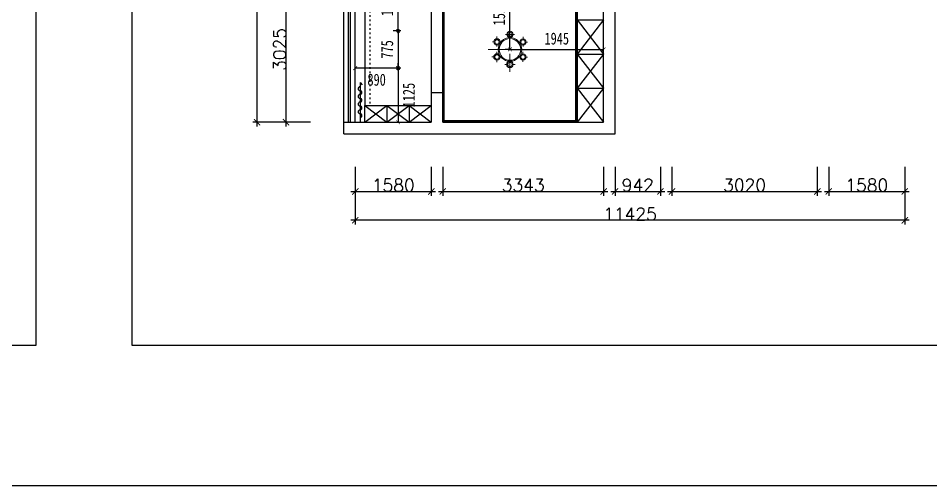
# Model space of a CAD drawing. Header units: millimetres. Extents: x -2231407 to 1513712, y -2704583 to 257.
# Drawn here: x 719949 to 738920, y -1362077 to -1352357 of the extents above; entities that cross this region are included whole.
import ezdxf

# ---------------------------------------------------------------- set-up
doc = ezdxf.new("R2010")
doc.units = ezdxf.units.MM
doc.linetypes.add('ACAD_ISO03W100', pattern=[30, 12, -18])
doc.layers.add('IBS-Refe', color=50, linetype='Continuous')
doc.layers.add('填充总', color=251, linetype='Continuous', lineweight=5)
doc.layers.add('家具外线总', color=9, linetype='Continuous', lineweight=18)
doc.styles.get("Standard").update_dxf_attribs({"font": 'txt', "bigfont": 'gbcbig.shx'})
doc.styles.add('说明文字', font='', dxfattribs={"width": 0.75})
doc.styles.get('说明文字').set_extended_font_data('SimSun')
doc.dimstyles.new('1--100', dxfattribs={"dimscale": 100, "dimtxt": 2.5, "dimasz": 0.8, "dimexe": 1, "dimexo": 0.1, "dimgap": 1, "dimtad": 3, "dimdec": 4, "dimrnd": 5, "dimzin": 0, "dimdsep": 46, "dimtxsty": '说明文字', "dimblk": 'ARCHTICK', "dimcen": 0.13, "dimazin": 0, "dimtfac": 1, "dimtdec": 4, "dimtix": 1, "dimtmove": 2, "dimatfit": 3, "dimldrblk": '0定义箭头', "dimfxl": 5, "dimfxlon": 1, "dimtvp": 1, "dimtolj": 1, "dimtzin": 0, "dimarcsym": 0})
doc.dimstyles.new('ISO-25$0', dxfattribs={"dimscale": 0, "dimtxt": 60, "dimasz": 30, "dimexe": 15, "dimexo": 15, "dimtad": 1, "dimdec": 4, "dimlunit": 6, "dimtxsty": 'Standard', "dimblk": 'ARCHTICK', "dimblk1": 'ARCHTICK', "dimblk2": 'ARCHTICK', "dimsah": 1, "dimcen": 3, "dimdle": 3, "dimse2": 1, "dimsd2": 1, "dimadec": 0, "dimazin": 0, "dimtfac": 1, "dimtdec": 4, "dimtmove": 0, "dimatfit": 3, "dimldrblk": 'DOT', "dimfxl": 1, "dimtolj": 1, "dimtzin": 0, "dimarcsym": 0})

# ---------------------------------------------------------------- blocks, each defined once
blk = doc.blocks.new('_ArchTick')
at = {"color": 0, "linetype": 'ByBlock', "const_width": 0.15}
blk.add_lwpolyline([(-0.5, -0.5), (0.5, 0.5)], dxfattribs=at)
blk = doc.blocks.new('*D471')
at = {"color": 250, "lineweight": -2}
for p, q in [((726955, -1355448), (726955, -1356048)), ((728535, -1355448), (728535, -1356048)), ((726865, -1355958), (728625, -1355958))]:
    blk.add_line(p, q, dxfattribs=at)
at = {"layer": 'Defpoints', "color": 0}
for p in [(726955, -1355358), (728535, -1355358), (728535, -1355958)]:
    blk.add_point(p, dxfattribs=at)
at = {"color": 250, "lineweight": -2, "xscale": 130, "yscale": 130, "zscale": 130, "rotation": 180}
blk.add_blockref('_ArchTick', (726955, -1355958), dxfattribs=at)
at = {"color": 250, "lineweight": -2, "xscale": 130, "yscale": 130, "zscale": 130}
blk.add_blockref('_ArchTick', (728535, -1355958), dxfattribs=at)
at = {"color": 0, "insert": (727745, -1355827), "char_height": 260, "attachment_point": 5}
blk.add_mtext('1580', dxfattribs=at)
blk = doc.blocks.new('*D472')
at = {"color": 250, "lineweight": -2}
for p, q in [((728775, -1355448), (728775, -1356048)), ((732118, -1355448), (732118, -1356048)), ((728685, -1355958), (732208, -1355958))]:
    blk.add_line(p, q, dxfattribs=at)
at = {"layer": 'Defpoints', "color": 0}
for p in [(728775, -1355358), (732118, -1355358), (732118, -1355958)]:
    blk.add_point(p, dxfattribs=at)
at = {"color": 250, "lineweight": -2, "xscale": 130, "yscale": 130, "zscale": 130, "rotation": 180}
blk.add_blockref('_ArchTick', (728775, -1355958), dxfattribs=at)
at = {"color": 250, "lineweight": -2, "xscale": 130, "yscale": 130, "zscale": 130}
blk.add_blockref('_ArchTick', (732118, -1355958), dxfattribs=at)
at = {"color": 0, "insert": (730447, -1355827), "char_height": 260, "attachment_point": 5}
blk.add_mtext('3343', dxfattribs=at)
blk = doc.blocks.new('*D473')
at = {"color": 250, "lineweight": -2}
for p, q in [((732358, -1355448), (732358, -1356048)), ((733300, -1355448), (733300, -1356048)), ((732268, -1355958), (733390, -1355958))]:
    blk.add_line(p, q, dxfattribs=at)
at = {"layer": 'Defpoints', "color": 0}
for p in [(732358, -1355358), (733300, -1355358), (733300, -1355958)]:
    blk.add_point(p, dxfattribs=at)
at = {"color": 250, "lineweight": -2, "xscale": 130, "yscale": 130, "zscale": 130, "rotation": 180}
blk.add_blockref('_ArchTick', (732358, -1355958), dxfattribs=at)
at = {"color": 250, "lineweight": -2, "xscale": 130, "yscale": 130, "zscale": 130}
blk.add_blockref('_ArchTick', (733300, -1355958), dxfattribs=at)
at = {"color": 0, "insert": (732829, -1355827), "char_height": 260, "attachment_point": 5}
blk.add_mtext('942', dxfattribs=at)
blk = doc.blocks.new('*D474')
at = {"color": 250, "lineweight": -2}
for p, q in [((733540, -1355448), (733540, -1356048)), ((736560, -1355448), (736560, -1356048)), ((733450, -1355958), (736650, -1355958))]:
    blk.add_line(p, q, dxfattribs=at)
at = {"layer": 'Defpoints', "color": 0}
for p in [(733540, -1355358), (736560, -1355358), (736560, -1355958)]:
    blk.add_point(p, dxfattribs=at)
at = {"color": 250, "lineweight": -2, "xscale": 130, "yscale": 130, "zscale": 130, "rotation": 180}
blk.add_blockref('_ArchTick', (733540, -1355958), dxfattribs=at)
at = {"color": 250, "lineweight": -2, "xscale": 130, "yscale": 130, "zscale": 130}
blk.add_blockref('_ArchTick', (736560, -1355958), dxfattribs=at)
at = {"color": 0, "insert": (735050, -1355827), "char_height": 260, "attachment_point": 5}
blk.add_mtext('3020', dxfattribs=at)
blk = doc.blocks.new('*D475')
at = {"color": 250, "lineweight": -2}
for p, q in [((736800, -1355448), (736800, -1356048)), ((738380, -1355448), (738380, -1356048)), ((736710, -1355958), (738470, -1355958))]:
    blk.add_line(p, q, dxfattribs=at)
at = {"layer": 'Defpoints', "color": 0}
for p in [(736800, -1355358), (738380, -1355358), (738380, -1355958)]:
    blk.add_point(p, dxfattribs=at)
at = {"color": 250, "lineweight": -2, "xscale": 130, "yscale": 130, "zscale": 130, "rotation": 180}
blk.add_blockref('_ArchTick', (736800, -1355958), dxfattribs=at)
at = {"color": 250, "lineweight": -2, "xscale": 130, "yscale": 130, "zscale": 130}
blk.add_blockref('_ArchTick', (738380, -1355958), dxfattribs=at)
at = {"color": 0, "insert": (737590, -1355827), "char_height": 260, "attachment_point": 5}
blk.add_mtext('1580', dxfattribs=at)
blk = doc.blocks.new('*D476')
at = {"color": 250, "lineweight": -2}
for p, q in [((726955, -1356048), (726955, -1356648)), ((738380, -1356048), (738380, -1356648)), ((738470, -1356558), (726865, -1356558))]:
    blk.add_line(p, q, dxfattribs=at)
at = {"layer": 'Defpoints', "color": 0}
for p in [(726955, -1355958), (738380, -1355958), (726955, -1356558)]:
    blk.add_point(p, dxfattribs=at)
at = {"color": 250, "lineweight": -2, "xscale": 130, "yscale": 130, "zscale": 130, "rotation": 180}
blk.add_blockref('_ArchTick', (726955, -1356558), dxfattribs=at)
at = {"color": 250, "lineweight": -2, "xscale": 130, "yscale": 130, "zscale": 130}
blk.add_blockref('_ArchTick', (738380, -1356558), dxfattribs=at)
at = {"color": 0, "insert": (732668, -1356427), "char_height": 260, "attachment_point": 5}
blk.add_mtext('11425', dxfattribs=at)
blk = doc.blocks.new('*D480')
at = {"color": 250, "lineweight": -2}
for p, q in [((726025, -1351493), (725425, -1351493)), ((725515, -1351403), (725515, -1354608)), ((726025, -1354518), (725425, -1354518))]:
    blk.add_line(p, q, dxfattribs=at)
at = {"layer": 'Defpoints', "color": 0}
for p in [(726115, -1351493), (725515, -1354518), (726115, -1354518)]:
    blk.add_point(p, dxfattribs=at)
at = {"color": 250, "lineweight": -2, "xscale": 130, "yscale": 130, "zscale": 130}
for p, rotation in [((725515, -1351493), 90), ((725515, -1354518), 270)]:
    blk.add_blockref('_ArchTick', p, dxfattribs=dict(at, rotation=rotation))
at = {"color": 0, "insert": (725385, -1353005), "char_height": 260, "attachment_point": 5, "rotation": 90}
blk.add_mtext('3025', dxfattribs=at)
blk = doc.blocks.new('*D481')
at = {"color": 250, "lineweight": -2}
for p, q in [((725425, -1342376), (724825, -1342376)), ((724915, -1354608), (724915, -1342286)), ((725425, -1354518), (724825, -1354518))]:
    blk.add_line(p, q, dxfattribs=at)
at = {"layer": 'Defpoints', "color": 0}
for p in [(724915, -1342376), (725515, -1342376), (725515, -1354518)]:
    blk.add_point(p, dxfattribs=at)
at = {"color": 250, "lineweight": -2, "xscale": 130, "yscale": 130, "zscale": 130}
for p, rotation in [((724915, -1342376), 90), ((724915, -1354518), 270)]:
    blk.add_blockref('_ArchTick', p, dxfattribs=dict(at, rotation=rotation))
at = {"color": 0, "insert": (724785, -1348447), "char_height": 260, "attachment_point": 5, "rotation": 90}
blk.add_mtext('12142', dxfattribs=at)
blk = doc.blocks.new('吸顶灯')
at = {"color": 54}
for p, q in [((-2231433, 4041040), (-2231557, 4041040)), ((-2231407, 4041173), (-2231407, 4041066)), ((-2231407, 4041013), (-2231407, 4040914)), ((-2231245, 4041040), (-2231380, 4041040))]:
    blk.add_line(p, q, dxfattribs=at)
for radius in [82.1, 57.5]:
    blk.add_circle((-2231407, 4041040), radius, dxfattribs=at)
blk = doc.blocks.new('A$C147C2E2F')
at = {"layer": '填充总'}
for p, q in [((460, 791), (366, 791)), ((460, 570), (460, 944)), ((460, 791), (553, 791)), ((139, 635), (90, 635)), ((185, 680), (185, 747)), ((185, 590), (185, 536)), ((230, 635), (284, 635)), ((691, 632), (638, 632)), ((737, 677), (737, 743)), ((737, 587), (737, 536)), ((782, 632), (832, 632)), ((373, 474), (0, 474)), ((183, 361), (183, 427)), ((543, 474), (874, 474)), ((735, 358), (735, 424)), ((138, 316), (73, 316)), ((183, 271), (183, 203)), ((228, 316), (284, 316)), ((460, 380), (460, 0)), ((690, 313), (641, 313)), ((735, 268), (735, 210)), ((780, 313), (835, 313)), ((413, 155), (352, 155)), ((503, 155), (567, 155))]:
    blk.add_line(p, q, dxfattribs=at)
for centre, radius in [((461, 793), 45.3), ((185, 635), 45.3), ((460, 474), 229), ((737, 632), 45.3), ((183, 316), 45.3), ((458, 155), 45.3), ((735, 313), 45.3)]:
    blk.add_circle(centre, radius, dxfattribs=at)
at = {"layer": '家具外线总'}
for centre, radius in [((461, 793), 66.9), ((185, 635), 66.9), ((460, 474), 251), ((737, 632), 66.9), ((183, 316), 66.9), ((458, 155), 66.9), ((735, 313), 66.9)]:
    blk.add_circle(centre, radius, dxfattribs=at)
blk = doc.blocks.new('*D493')
at = {"color": 1, "lineweight": -2, "ltscale": 3}
for p, q in [((730172, -1353005), (730172, -1352905)), ((730172, -1353005), (732118, -1353005)), ((732118, -1353005), (732118, -1352905))]:
    blk.add_line(p, q, dxfattribs=at)
at = {"layer": 'Defpoints', "color": 0, "ltscale": 3}
for p in [(730172, -1353005), (732118, -1353005), (732118, -1353005)]:
    blk.add_point(p, dxfattribs=at)
at = {"color": 1, "lineweight": -2, "ltscale": 3, "xscale": 80, "yscale": 80, "zscale": 80, "rotation": 180}
blk.add_blockref('_ArchTick', (730172, -1353005), dxfattribs=at)
at = {"color": 1, "lineweight": -2, "ltscale": 3, "xscale": 80, "yscale": 80, "zscale": 80}
blk.add_blockref('_ArchTick', (732118, -1353005), dxfattribs=at)
at = {"color": 2, "ltscale": 3, "insert": (731145, -1352780), "char_height": 250, "attachment_point": 5, "style": '说明文字'}
blk.add_mtext('\\A1;1945', dxfattribs=at)
blk = doc.blocks.new('0定义箭头')
at = {"layer": 'IBS-Refe', "color": 3}
for p, q in [((-0.37, 0), (-2.13, 0)), ((-1.44, 1.15), (-1.09, 1.44)), ((-1.44, 1.15), (-0.37, 0)), ((-1.44, -1.15), (-0.37, 0)), ((-1.09, 1.44), (0, 0)), ((-1.09, -1.44), (0, 0)), ((-1.44, -1.15), (-1.09, -1.44))]:
    blk.add_line(p, q, dxfattribs=at)
for points in [[(-1.44, 1.15), (-1.09, 1.44), (-0.37, 0), (0, 0)], [(-1.44, -1.15), (-1.09, -1.44), (-0.37, 0), (0, 0)]]:
    blk.add_solid(points, dxfattribs=at)
blk = doc.blocks.new('*D494')
at = {"color": 1, "lineweight": -2, "ltscale": 3}
for p, q in [((730172, -1351493), (730072, -1351493)), ((730172, -1353005), (730172, -1351493)), ((730172, -1353005), (730072, -1353005))]:
    blk.add_line(p, q, dxfattribs=at)
at = {"layer": 'Defpoints', "color": 0, "ltscale": 3}
for p in [(730172, -1351493), (730172, -1351493), (730172, -1353005)]:
    blk.add_point(p, dxfattribs=at)
at = {"color": 1, "lineweight": -2, "ltscale": 3, "xscale": 80, "yscale": 80, "zscale": 80}
for p, rotation in [((730172, -1351493), 90), ((730172, -1353005), 270)]:
    blk.add_blockref('_ArchTick', p, dxfattribs=dict(at, rotation=rotation))
at = {"color": 2, "ltscale": 3, "insert": (729947, -1352249), "char_height": 250, "attachment_point": 5, "rotation": 90, "style": '说明文字'}
blk.add_mtext('\\A1;1515', dxfattribs=at)
blk = doc.blocks.new('*D495')
at = {"color": 1, "lineweight": -2, "ltscale": 3}
for p, q in [((727845, -1352618), (727745, -1352618)), ((727845, -1352618), (727845, -1353393)), ((727845, -1353393), (727745, -1353393))]:
    blk.add_line(p, q, dxfattribs=at)
at = {"layer": 'Defpoints', "color": 0, "ltscale": 3}
for p in [(727845, -1352618), (727845, -1353393), (727845, -1353393)]:
    blk.add_point(p, dxfattribs=at)
at = {"color": 1, "lineweight": -2, "ltscale": 3, "xscale": 80, "yscale": 80, "zscale": 80}
for p, rotation in [((727845, -1352618), 90), ((727845, -1353393), 270)]:
    blk.add_blockref('_ArchTick', p, dxfattribs=dict(at, rotation=rotation))
at = {"color": 2, "ltscale": 3, "insert": (727620, -1353005), "char_height": 250, "attachment_point": 5, "rotation": 90, "style": '说明文字'}
blk.add_mtext('\\A1;775', dxfattribs=at)
blk = doc.blocks.new('*D496')
at = {"color": 1, "lineweight": -2, "ltscale": 3}
for p, q in [((727845, -1353393), (727745, -1353393)), ((727845, -1353393), (727845, -1354518)), ((727845, -1354518), (727945, -1354518))]:
    blk.add_line(p, q, dxfattribs=at)
at = {"layer": 'Defpoints', "color": 0, "ltscale": 3}
for p in [(727845, -1353393), (727845, -1354518), (727845, -1354518)]:
    blk.add_point(p, dxfattribs=at)
at = {"color": 1, "lineweight": -2, "ltscale": 3, "xscale": 80, "yscale": 80, "zscale": 80}
for p, rotation in [((727845, -1353393), 90), ((727845, -1354518), 270)]:
    blk.add_blockref('_ArchTick', p, dxfattribs=dict(at, rotation=rotation))
at = {"color": 2, "ltscale": 3, "insert": (728070, -1353955), "char_height": 250, "attachment_point": 5, "rotation": 90, "style": '说明文字'}
blk.add_mtext('\\A1;1125', dxfattribs=at)
blk = doc.blocks.new('*D497')
at = {"color": 1, "lineweight": -2, "ltscale": 3}
for p, q in [((727845, -1351493), (727745, -1351493)), ((727845, -1352618), (727845, -1351493)), ((727845, -1352618), (727745, -1352618))]:
    blk.add_line(p, q, dxfattribs=at)
at = {"layer": 'Defpoints', "color": 0, "ltscale": 3}
for p in [(727845, -1351493), (727845, -1351493), (727845, -1352618)]:
    blk.add_point(p, dxfattribs=at)
at = {"color": 1, "lineweight": -2, "ltscale": 3, "xscale": 80, "yscale": 80, "zscale": 80}
for p, rotation in [((727845, -1351493), 90), ((727845, -1352618), 270)]:
    blk.add_blockref('_ArchTick', p, dxfattribs=dict(at, rotation=rotation))
at = {"color": 2, "ltscale": 3, "insert": (727620, -1352055), "char_height": 250, "attachment_point": 5, "rotation": 90, "style": '说明文字'}
blk.add_mtext('\\A1;1125', dxfattribs=at)
blk = doc.blocks.new('*D498')
at = {"color": 1, "lineweight": -2, "ltscale": 3}
for p, q in [((726955, -1353393), (726955, -1353293)), ((727845, -1353393), (726955, -1353393)), ((727845, -1353393), (727845, -1353293))]:
    blk.add_line(p, q, dxfattribs=at)
at = {"layer": 'Defpoints', "color": 0, "ltscale": 3}
for p in [(726955, -1353393), (726955, -1353393), (727845, -1353393)]:
    blk.add_point(p, dxfattribs=at)
at = {"color": 1, "lineweight": -2, "ltscale": 3, "xscale": 80, "yscale": 80, "zscale": 80, "rotation": 180}
blk.add_blockref('_ArchTick', (726955, -1353393), dxfattribs=at)
at = {"color": 1, "lineweight": -2, "ltscale": 3, "xscale": 80, "yscale": 80, "zscale": 80}
blk.add_blockref('_ArchTick', (727845, -1353393), dxfattribs=at)
at = {"color": 2, "ltscale": 3, "insert": (727400, -1353636), "char_height": 250, "attachment_point": 5, "style": '说明文字'}
blk.add_mtext('\\A1;890', dxfattribs=at)

msp = doc.modelspace()

# ---------------------------------------------------------------- linework, layer by layer
at = {"ltscale": 3}
for p, q in [((732357.84183, -1354757.94222), (732357.84183, -1351252.94222)), ((732117.84183, -1354517.94222), (732117.84183, -1351492.94222)), ((728535.32054, -1353902.94222), (728775.32054, -1353902.94222)), ((728535.32054, -1353902.94222), (728535.32054, -1354517.94222)), ((728775.32054, -1353902.94222), (728775.32054, -1354517.94222)), ((726715.32054, -1354517.94222), (728535.32054, -1354517.94222)), ((726715.32054, -1354757.94222), (726715.32054, -1354517.94222)), ((728775.32054, -1354517.94222), (732117.84183, -1354517.94222)), ((726715.32054, -1354757.94222), (732357.84183, -1354757.94222))]:
    msp.add_line(p, q, dxfattribs=at)
at = {"color": 8}
for p, q in [((726715.32054, -1354517.94222), (726715.32054, -1351492.94222)), ((726955.32054, -1354517.94222), (726955.32054, -1351492.94222)), ((728535.32054, -1352092.94222), (728535.32054, -1353902.94222)), ((731567.84183, -1353101.27555), (732117.84183, -1353101.27555)), ((727055.32054, -1353690.77001), (727055.32054, -1354517.94222)), ((727055.32054, -1353690.77001), (727098.48363, -1353743.79346)), ((731567.84183, -1353809.60888), (732117.84183, -1353809.60888)), ((727615.32054, -1354167.94222), (727615.32054, -1354517.94222)), ((728075.32054, -1354167.94222), (728075.32054, -1354517.94222))]:
    msp.add_line(p, q, dxfattribs=at)
at = {"color": 4}
for p, q in [((726815.32054, -1354517.94222), (726815.32054, -1351492.94222)), ((726855.32054, -1354517.94222), (726855.32054, -1351492.94222)), ((731567.84183, -1352392.94222), (731567.84183, -1351492.94222)), ((727155.32054, -1351842.94222), (727155.32054, -1354167.94222)), ((731567.84183, -1354517.94222), (731567.84183, -1352392.94222)), ((731567.84183, -1352392.94222), (732117.84183, -1352392.94222)), ((727155.32054, -1354167.94222), (728535.32054, -1354167.94222)), ((727155.32054, -1354517.94222), (727155.32054, -1354167.94222))]:
    msp.add_line(p, q, dxfattribs=at)
at = {"color": 6, "linetype": 'ACAD_ISO03W100', "ltscale": 3}
msp.add_line((727255.32054, -1351842.94222), (727255.32054, -1354167.94222), dxfattribs=at)
at = {"color": 7, "ltscale": 3}
for points in [[(492680.32561, -1335959.26675), (818565.58796, -1335959.26675), (818565.58796, -1362077.18379), (492680.32561, -1362077.18379)], [(699610.32054, -1337735.94222), (720315.32054, -1337735.94222), (720315.32054, -1359157.94222), (699610.32054, -1359157.94222)], [(722315.32054, -1337735.94222), (743020.32054, -1337735.94222), (743020.32054, -1359157.94222), (722315.32054, -1359157.94222)]]:
    msp.add_lwpolyline(points, close=True, dxfattribs=at)
at = {"color": 4}
for points in [[(728775.32054, -1351492.94222), (731567.84183, -1351492.94222), (731567.84183, -1354517.94222), (728775.32054, -1354517.94222)], [(728805.32054, -1351522.94222), (731537.84183, -1351522.94222), (731537.84183, -1354487.94222), (728805.32054, -1354487.94222)]]:
    msp.add_lwpolyline(points, close=True, dxfattribs=at)
at = {"color": 8}
msp.add_lwpolyline([(728790.32054, -1351507.94222), (731552.84183, -1351507.94222), (731552.84183, -1354502.94222), (728790.32054, -1354502.94222)], close=True, dxfattribs=at)
for points in [[(731567.84183, -1352392.94222), (732117.84183, -1353101.27555), (731567.84183, -1353809.60888), (732117.84183, -1354517.94222)], [(732117.84183, -1352392.94222), (731567.84183, -1353101.27555), (732117.84183, -1353809.60888), (731567.84183, -1354517.94222)], [(727155.32054, -1354167.94222), (727615.32054, -1354517.94222), (728075.32054, -1354167.94222), (728535.32054, -1354517.94222)], [(727155.32054, -1354517.94222), (727615.32054, -1354167.94222), (728075.32054, -1354517.94222), (728535.32054, -1354167.94222)]]:
    msp.add_lwpolyline(points, dxfattribs=at)
for centre, start, end in [((727055.32054, -1353821.48807), 90, 270), ((727055.32054, -1353981.48807), 90, 270), ((727055.32054, -1353901.48807), 270, 90), ((727055.32054, -1354141.48807), 90, 270), ((727055.32054, -1354061.48807), 270, 90), ((727055.32054, -1354221.48807), 270, 90), ((727055.32054, -1354301.48807), 90, 270), ((727055.32054, -1354381.48807), 270, 90)]:
    msp.add_arc(centre, 40, start, end, dxfattribs=at)

# ---------------------------------------------------------------- block references
at = {"xscale": -0.375, "yscale": 0.375, "zscale": 0.375, "rotation": 180}
for p in [(1564622.87074, 162771.9153), (1564622.87074, 161996.9153)]:
    msp.add_blockref('吸顶灯', p, dxfattribs=at)
at = {"layer": '家具外线总', "xscale": 0.9800000000162981, "yscale": 0.9800000000162981, "zscale": 0.9799999999999999}
msp.add_blockref('A$C147C2E2F', (729721.01986, -1353469.9759), dxfattribs=at)

# ---------------------------------------------------------------- dimensions: what is measured, and where the dimension line sits
for base, p1, p2, picture, middle in [((724915.32054, -1342375.94222), (725515.32054, -1354517.94222), (725515.32054, -1342375.94222), '*D481', (724784.69554, -1348446.94222)), ((725515.32054, -1354517.94222), (726115.32054, -1351492.94222), (726115.32054, -1354517.94222), '*D480', (725384.69554, -1353005.44222))]:
    dim = msp.add_linear_dim(base=base, p1=p1, p2=p2, angle=90, dimstyle='ISO-25$0', override={"dimscale": 1, "dimtxt": 260, "dimasz": 130, "dimexe": 90, "dimexo": 90, "dimdec": 0, "dimlunit": 2, "dimsah": 0, "dimcen": 2.5, "dimdle": 90, "dimse2": 0, "dimsd2": 0, "dimtdec": 0, "dimldrblk": 'ArchTick', "dimtolj": 0, "dimtzin": 8})
    dim.commit()
    dim.dimension.update_dxf_attribs({"geometry": picture, "text_midpoint": middle})
at = {"color": 1, "ltscale": 3}
for base, p1, p2, picture, middle in [((727845.32054, -1351492.94222), (727845.32054, -1352617.94222), (727845.32054, -1351492.94222), '*D497', (727620.32054, -1352055.44222)), ((730171.58118, -1351492.94222), (730171.58118, -1353005.44222), (730171.58118, -1351492.94222), '*D494', (729946.58118, -1352249.19222)), ((727845.32054, -1353392.94222), (727845.32054, -1352617.94222), (727845.32054, -1353392.94222), '*D495', (727620.32054, -1353005.44222))]:
    dim = msp.add_linear_dim(base=base, p1=p1, p2=p2, angle=90, dimstyle='1--100', override={"dimarcsym": 1}, dxfattribs=at)
    dim.commit()
    dim.dimension.update_dxf_attribs({"geometry": picture, "text_midpoint": middle})
dim = msp.add_linear_dim(base=(732117.841833, -1353005.442216), p1=(730171.581185, -1353005.442216), p2=(732117.841833, -1353005.442216), dimstyle='1--100', override={"dimarcsym": 1}, dxfattribs=at)
dim.commit()
dim.dimension.update_dxf_attribs({"geometry": '*D493', "text_midpoint": (731144.711509, -1352780.442216)})
dim = msp.add_linear_dim(base=(726955.32054, -1353392.94222), p1=(727845.32054, -1353392.94222), p2=(726955.32054, -1353392.94222), dimstyle='1--100', override={"dimarcsym": 1}, dxfattribs=at)
dim.commit()
dim.dimension.update_dxf_attribs({"geometry": '*D498', "text_midpoint": (727400.32054, -1353635.51025), "dimtype": 160})
dim = msp.add_linear_dim(base=(727845.32054, -1354517.94222), p1=(727845.32054, -1353392.94222), p2=(727845.32054, -1354517.94222), angle=90, dimstyle='1--100', override={"dimarcsym": 1}, dxfattribs=at)
dim.commit()
dim.dimension.update_dxf_attribs({"geometry": '*D496', "text_midpoint": (728070.35978, -1353955.44222), "dimtype": 160})
for base, p1, p2, picture, middle in [((728535.32054, -1355957.94222), (726955.32054, -1355357.94222), (728535.32054, -1355357.94222), '*D471', (727745.32054, -1355827.31722)), ((732117.84183, -1355957.94222), (728775.32054, -1355357.94222), (732117.84183, -1355357.94222), '*D472', (730446.58118, -1355827.31722)), ((733300.32054, -1355957.94222), (732357.84183, -1355357.94222), (733300.32054, -1355357.94222), '*D473', (732829.08118, -1355827.31722)), ((736560.32054, -1355957.94222), (733540.32054, -1355357.94222), (736560.32054, -1355357.94222), '*D474', (735050.32054, -1355827.31722)), ((738380.32054, -1355957.94222), (736800.32054, -1355357.94222), (738380.32054, -1355357.94222), '*D475', (737590.32054, -1355827.31722)), ((726955.32054, -1356557.94222), (738380.32054, -1355957.94222), (726955.32054, -1355957.94222), '*D476', (732667.82054, -1356427.31722))]:
    dim = msp.add_linear_dim(base=base, p1=p1, p2=p2, dimstyle='ISO-25$0', override={"dimscale": 1, "dimtxt": 260, "dimasz": 130, "dimexe": 90, "dimexo": 90, "dimdec": 0, "dimlunit": 2, "dimsah": 0, "dimcen": 2.5, "dimdle": 90, "dimse2": 0, "dimsd2": 0, "dimtdec": 0, "dimldrblk": 'ArchTick', "dimtolj": 0, "dimtzin": 8})
    dim.commit()
    dim.dimension.update_dxf_attribs({"geometry": picture, "text_midpoint": middle})

doc.saveas('drawing.dxf')
